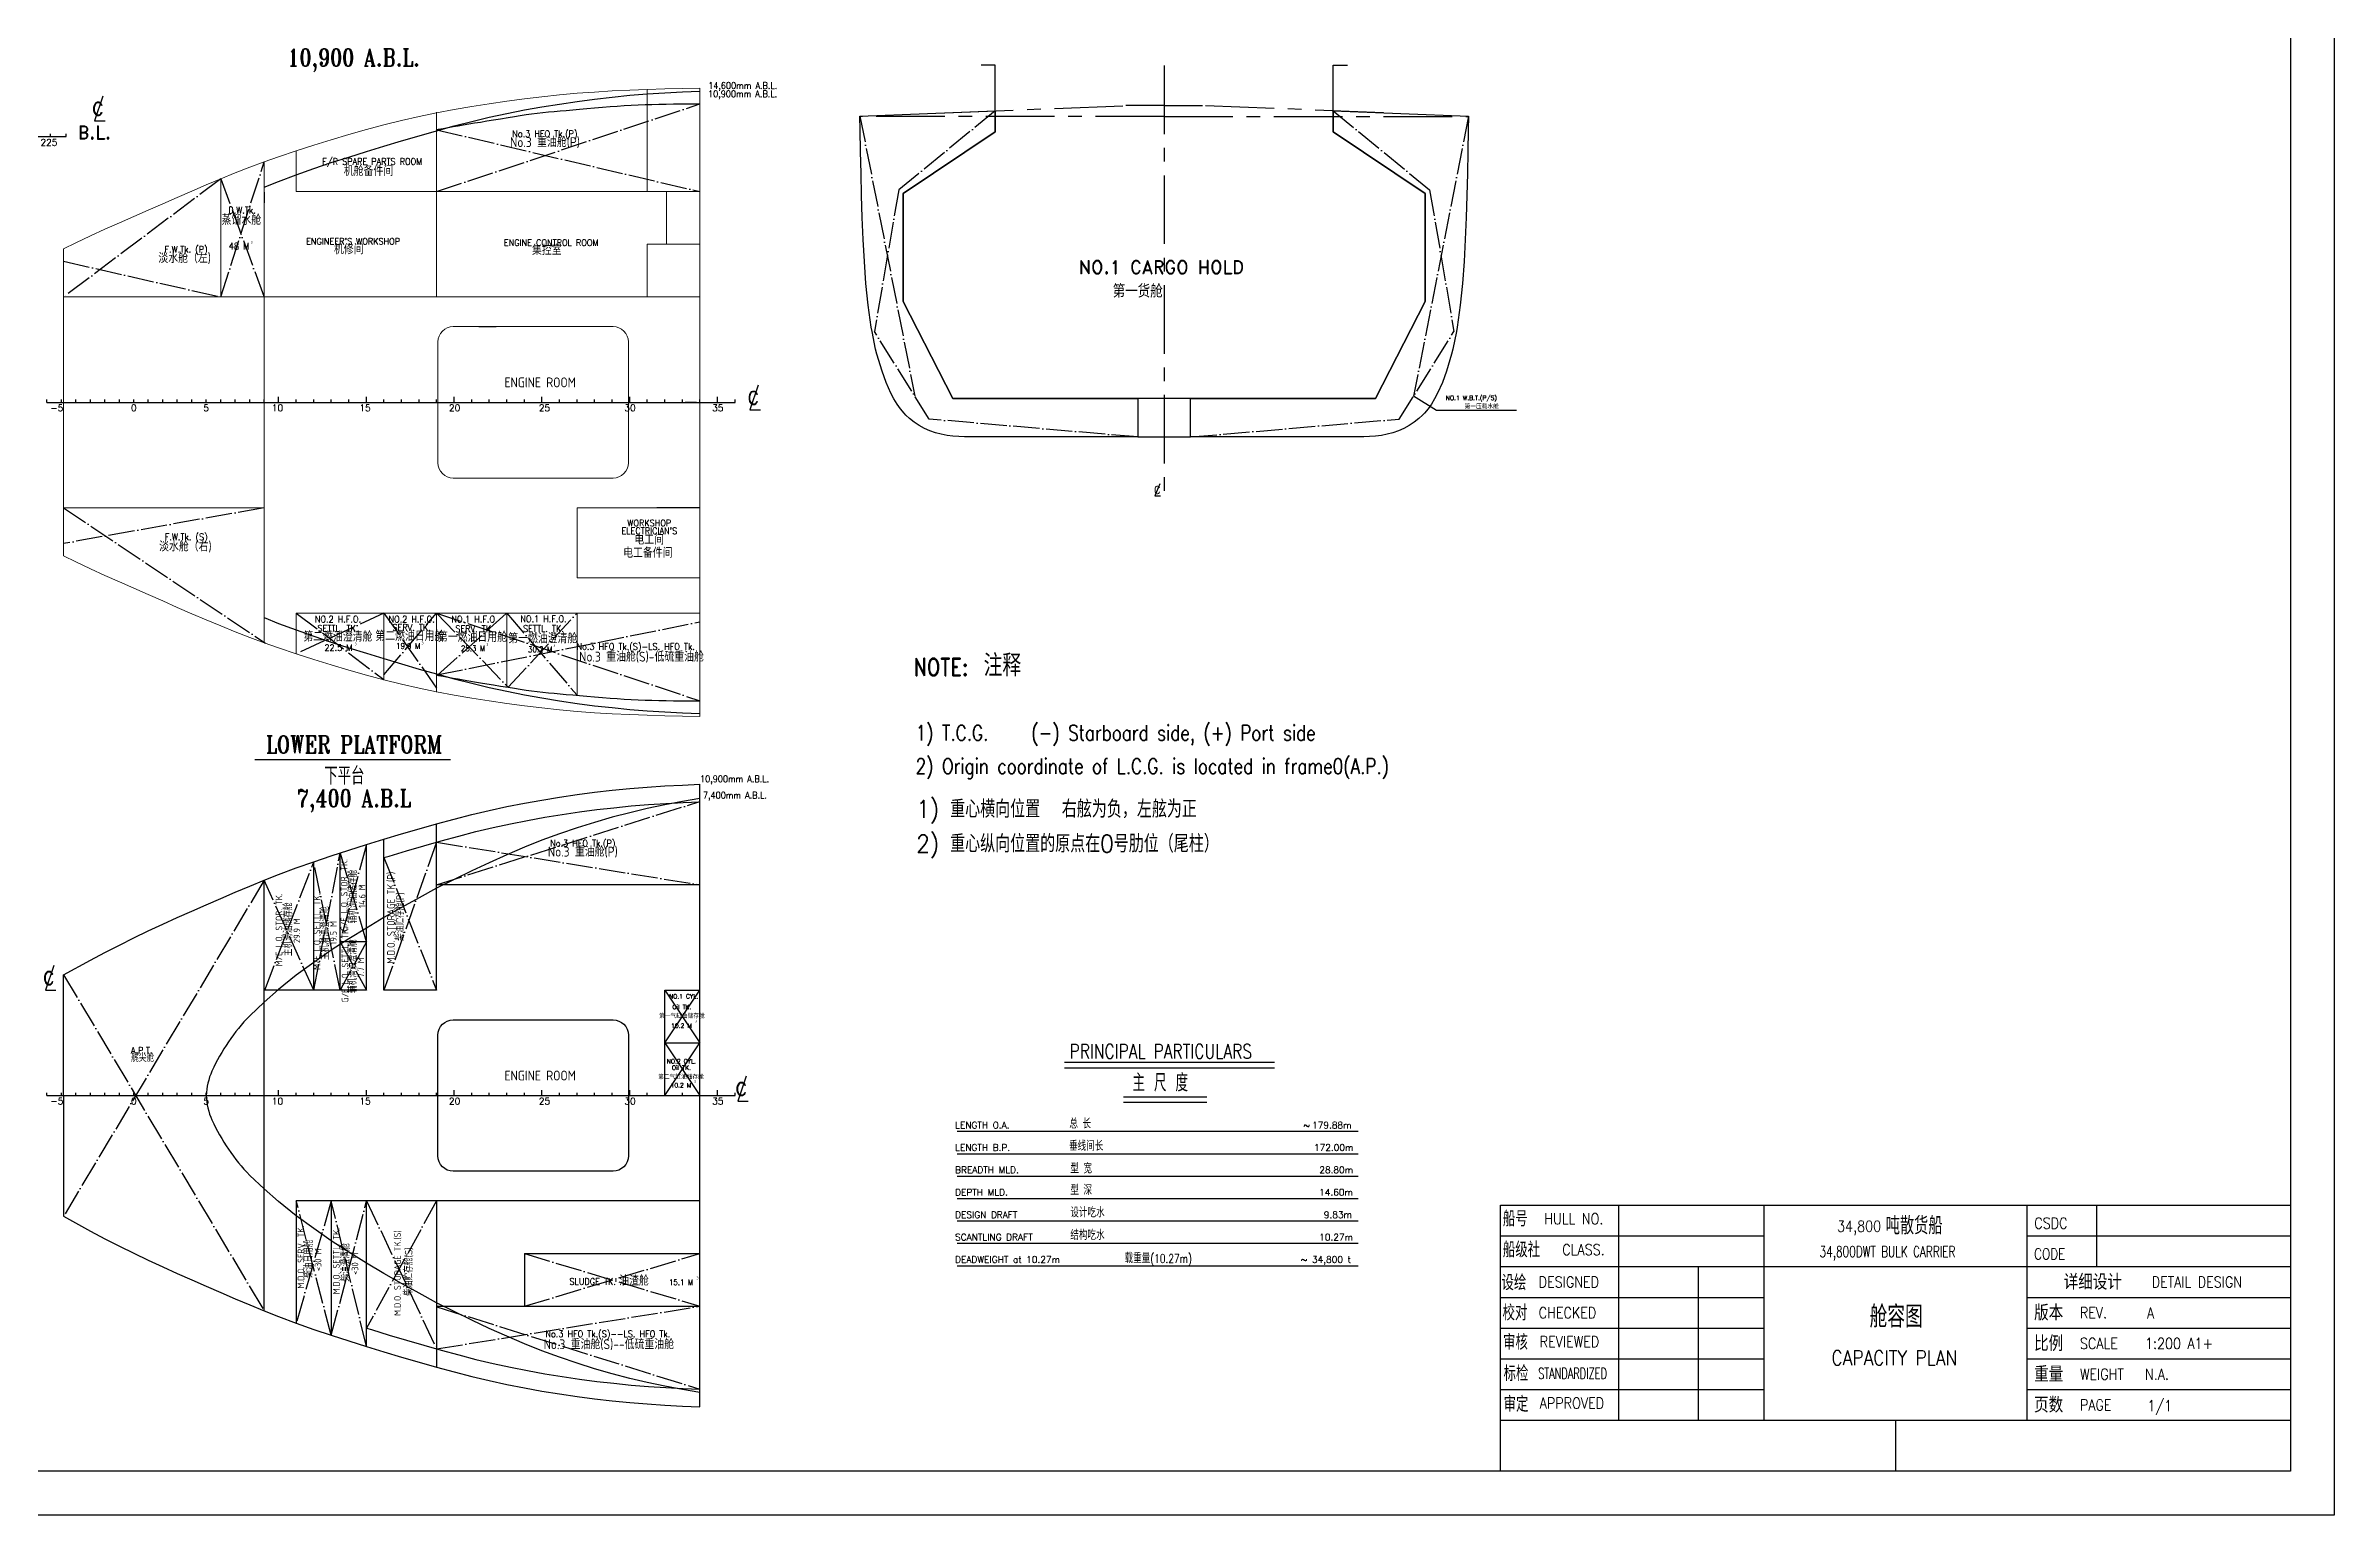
# Model space of a CAD drawing. Header units: millimetres. Extents: x 263396 to 554420, y 47344 to 219163.
# Drawn here: x 450114 to 554420, y 47344 to 114291 of the extents above; entities that cross this region are included whole.
import ezdxf
from ezdxf.enums import TextEntityAlignment as Align

# ---------------------------------------------------------------- set-up
doc = ezdxf.new("R2010")
doc.units = ezdxf.units.MM
doc.header["$LTSCALE"] = 100
for name, pattern in [('ACAD_ISO04W100', [30, 24, -3, 0, -3]), ('ACAD_ISO10W100', [18, 12, -3, 0, -3]), ('CENTER', [2, 1.25, -0.25, 0.25, -0.25])]:
    doc.linetypes.add(name, pattern=pattern)
for name, color, linetype in [('101texte', 4, 'Continuous'), ('102textc', 121, 'Continuous'), ('11', 7, 'Continuous'), ('112tank', 6, 'ACAD_ISO10W100'), ('113structure', 43, 'Continuous'), ('402textc', 6, 'Continuous'), ('FRAME', 7, 'Continuous'), ('GRID', 2, 'Continuous'), ('图层1', 1, 'Continuous'), ('图层6', 6, 'Continuous')]:
    doc.layers.add(name, color=color, linetype=linetype)
doc.layers.add('412equipment', color=6, linetype='Continuous', lineweight=20)
doc.styles.add('2', font='romanc.shx', dxfattribs={"bigfont": 'bigfont.shx'})
doc.styles.add('BTL', font='simplex.shx', dxfattribs={"width": 0.85, "bigfont": 'hzdxf.shx'})
doc.styles.add('CHINESE', font='romans.shx', dxfattribs={"width": 0.8, "height": 700, "bigfont": 'hzdx.shx'})
doc.styles.add('HZ', font='romans.shx', dxfattribs={"width": 0.8, "bigfont": 'hzdx.shx'})
doc.styles.add('HZDX', font='romand.shx', dxfattribs={"width": 0.8, "bigfont": 'hzdx.shx'})
doc.styles.add('ROMANS', font='romans.shx', dxfattribs={"width": 0.75, "bigfont": 'hzdx.shx'})
doc.styles.add('ROMANS4', font='romans.shx', dxfattribs={"width": 0.8, "height": 400, "bigfont": 'hzdx.shx'})
doc.styles.add('ROMANT8', font='romant.shx', dxfattribs={"width": 0.9, "height": 800, "bigfont": 'hmdxfs.shx'})
doc.styles.get("Standard").update_dxf_attribs({"font": 'romand.shx', "width": 0.8, "bigfont": 'hzdx.shx'})
doc.styles.add('样式 1', font='gbenor.shx', dxfattribs={"bigfont": 'gbcbig.shx'})

# ---------------------------------------------------------------- blocks, each defined once
blk = doc.blocks.new('FDSA')
at = {"color": 2}
for p, q in [((2710210, 379769), (2709833, 378643)), ((2709833, 378643), (2710313, 378643))]:
    blk.add_line(p, q, dxfattribs=at)
blk.add_text('C', height=600, dxfattribs=at).set_placement((2709714, 378890))
blk = doc.blocks.new('biaochi')
at = {"color": 2, "linetype": 'Continuous'}
blk.add_line((369195, 176680), (550755, 176680), dxfattribs=at)
at = {"color": 2}
for p, q in [((550055, 176680), (550055, 176805)), ((550755, 176680), (550755, 176805))]:
    blk.add_line(p, q, dxfattribs=at)
for s, height, p in [('225', 300, (549592, 176256)), ('B.L.', 600, (551295, 176562))]:
    blk.add_text(s, height=height, dxfattribs=at).set_placement(p)

msp = doc.modelspace()

# ---------------------------------------------------------------- linework, layer by layer
at = {"color": 8, "linetype": 'ACAD_ISO04W100', "ltscale": 0.5}
for p, q in [((467930.1, 107645.8), (479928.7, 111645.8)), ((487223.5, 111088.8), (489726.7, 98328)), ((493391.5, 111332.6), (488992.6, 107725.9)), ((508791.5, 111332.6), (513190.5, 107725.9)), ((514959.5, 111088.8), (512456.3, 98328)), ((467926, 110465.9), (479928.7, 107645.8)), ((458088.7, 102845.8), (460068.7, 108997.6)), ((458088.7, 108234.2), (450928.4, 102845.8)), ((458088.7, 108234.2), (460068.7, 102845.8)), ((488992.6, 107725.9), (487885, 101272.5)), ((513190.5, 107725.9), (514298.1, 101272.5)), ((450928.4, 104477), (458088.7, 102845.8)), ((490378.5, 97285.9), (487885, 101272.5)), ((511804.5, 97285.9), (514298.1, 101272.5)), ((499891.5, 96467.8), (490378.5, 97285.9)), ((502291.5, 96467.8), (511804.5, 97285.9)), ((450928.4, 93245.8), (460135.6, 87070.7)), ((460068.7, 93245.8), (450928.4, 91614.7)), ((461528.7, 88445.8), (465528.7, 85413.5)), ((465528.7, 88445.8), (461528.7, 86588.2)), ((465516.4, 85629.4), (467928.7, 88445.8)), ((465528.7, 88445.8), (467928.7, 85022.6)), ((467928.7, 88445.8), (471195.6, 85063.1)), ((467928.7, 88445.8), (479928.7, 84445.8)), ((467928.7, 85625.2), (479928.7, 88045.8)), ((467972.9, 85616), (471128.7, 88445.8)), ((471128.7, 88445.8), (474328.7, 84699.8)), ((471195.6, 85063.1), (474328.7, 88445.8)), ((467928.7, 76064.8), (479928.7, 79862.5)), ((462328.7, 71264.8), (463528.7, 77513.9)), ((464728.7, 77894.8), (463528.7, 73464.8)), ((463528.7, 77513.9), (464728.7, 73464.8)), ((467928.7, 78008.7), (465528.7, 71264.8)), ((465528.7, 77303.9), (467928.7, 71264.8)), ((467928.7, 78008.7), (479928.7, 76064.8)), ((460068.7, 76272.4), (450928.6, 60964.8)), ((462328.4, 71264.8), (460068.7, 76272.4)), ((460096.3, 71264.8), (462328.4, 77117.8)), ((463528.7, 71264.8), (462328.4, 77117.8)), ((463528.7, 73464.8), (464728.7, 71264.8)), ((464728.7, 73464.8), (463528.7, 71264.8)), ((450928.6, 71964.8), (460068.7, 56657.2)), ((463128.7, 61664.8), (461528.7, 56094)), ((463128.7, 55544.7), (461528.7, 61664.8)), ((463128.7, 55544.7), (464737.2, 61664.8)), ((464728.7, 55034.8), (463128.7, 61664.8)), ((464737.2, 61664.8), (467928.7, 54920.9)), ((467928.7, 61664.8), (464737.2, 55870.8)), ((471928.7, 59264.8), (479928.7, 56864.8)), ((471928.7, 56864.8), (479928.7, 59264.8)), ((467928.7, 54920.9), (479928.7, 56864.8)), ((467937.2, 56838.7), (479928.7, 53082.9))]:
    msp.add_line(p, q, dxfattribs=at)
at = {"color": 2, "lineweight": -3}
for p, q in [((460068.7, 107618.6), (460068.7, 107138.6)), ((476854.5, 97671.6), (476855.9, 97671.6))]:
    msp.add_line(p, q, dxfattribs=at)
at = {"color": 0}
msp.add_line((469850.2, 101495.8), (470650.2, 101495.8), dxfattribs=at)
at = {"color": 2}
for p, q in [((450168.7, 98045.8), (450168.7, 98170.8)), ((450828.7, 98045.8), (450828.7, 98170.8)), ((451488.7, 98045.8), (451488.7, 98170.8)), ((452148.7, 98045.8), (452148.7, 98170.8)), ((452808.7, 98045.8), (452808.7, 98170.8)), ((453468.7, 98045.8), (453468.7, 98170.8)), ((454128.7, 98045.8), (454128.7, 98170.8)), ((454788.7, 98045.8), (454788.7, 98170.8)), ((455448.7, 98045.8), (455448.7, 98170.8)), ((456108.7, 98045.8), (456108.7, 98170.8)), ((456768.7, 98045.8), (456768.7, 98170.8)), ((457428.7, 98045.8), (457428.7, 98170.8)), ((458088.7, 98045.8), (458088.7, 98170.8)), ((458748.7, 98045.8), (458748.7, 98170.8)), ((459408.7, 98045.8), (459408.7, 98170.8)), ((460068.7, 98045.8), (460068.7, 98170.8)), ((460728.7, 98045.8), (460728.7, 98295.8)), ((460728.7, 98045.8), (460728.7, 98170.8)), ((461528.7, 98045.8), (461528.7, 98170.8)), ((462328.7, 98045.8), (462328.7, 98170.8)), ((463128.7, 98045.8), (463128.7, 98170.8)), ((463928.7, 98045.8), (463928.7, 98170.8)), ((464728.7, 98045.8), (464728.7, 98295.8)), ((465528.7, 98045.8), (465528.7, 98170.8)), ((466328.7, 98045.8), (466328.7, 98170.8)), ((467128.7, 98045.8), (467128.7, 98170.8)), ((467928.7, 98045.8), (467928.7, 98170.8)), ((468728.7, 98045.8), (468728.7, 98295.8)), ((468728.7, 98045.8), (468728.7, 98170.8)), ((469528.7, 98045.8), (469528.7, 98170.8)), ((470328.7, 98045.8), (470328.7, 98170.8)), ((471128.7, 98045.8), (471128.7, 98170.8)), ((471928.7, 98045.8), (471928.7, 98170.8)), ((472728.7, 98045.8), (472728.7, 98295.8)), ((472728.7, 98045.8), (472728.7, 98170.8)), ((473528.7, 98045.8), (473528.7, 98170.8)), ((474328.7, 98045.8), (474328.7, 98170.8)), ((475128.7, 98045.8), (475128.7, 98170.8)), ((475928.7, 98045.8), (475928.7, 98170.8)), ((476728.7, 98045.8), (476728.7, 98295.8)), ((476728.7, 98045.8), (476728.7, 98170.8)), ((477528.7, 98045.8), (477528.7, 98170.8)), ((478328.7, 98045.8), (478328.7, 98170.8)), ((479128.7, 98045.8), (479128.7, 98170.8)), ((479928.7, 98045.8), (479928.7, 98170.8)), ((480728.7, 98045.8), (480728.7, 98295.8)), ((481528.7, 98045.8), (481528.7, 98170.8)), ((450168.7, 98045.8), (481528.7, 98045.8)), ((450168.7, 66464.8), (450168.7, 66589.8)), ((450168.7, 66464.8), (481528.7, 66464.8)), ((450828.7, 66464.8), (450828.7, 66589.8)), ((451488.7, 66464.8), (451488.7, 66589.8)), ((452148.7, 66464.8), (452148.7, 66589.8)), ((452808.7, 66464.8), (452808.7, 66589.8)), ((453468.7, 66464.8), (453468.7, 66589.8)), ((454128.7, 66464.8), (454128.7, 66589.8)), ((454788.7, 66464.8), (454788.7, 66589.8)), ((455448.7, 66464.8), (455448.7, 66589.8)), ((456108.7, 66464.8), (456108.7, 66589.8)), ((456768.7, 66464.8), (456768.7, 66589.8)), ((457428.7, 66464.8), (457428.7, 66589.8)), ((458088.7, 66464.8), (458088.7, 66589.8)), ((458748.7, 66464.8), (458748.7, 66589.8)), ((459408.7, 66464.8), (459408.7, 66589.8)), ((460728.7, 66464.8), (460728.7, 66714.8)), ((460728.7, 66464.8), (460728.7, 66589.8)), ((461528.7, 66464.8), (461528.7, 66589.8)), ((462328.7, 66464.8), (462328.7, 66589.8)), ((463128.7, 66464.8), (463128.7, 66589.8)), ((463928.7, 66464.8), (463928.7, 66589.8)), ((464728.7, 66464.8), (464728.7, 66714.8)), ((465528.7, 66464.8), (465528.7, 66589.8)), ((466328.7, 66464.8), (466328.7, 66589.8)), ((467128.7, 66464.8), (467128.7, 66589.8)), ((467928.7, 66464.8), (467928.7, 66589.8)), ((468728.7, 66464.8), (468728.7, 66714.8)), ((468728.7, 66464.8), (468728.7, 66589.8)), ((469528.7, 66464.8), (469528.7, 66589.8)), ((470328.7, 66464.8), (470328.7, 66589.8)), ((471128.7, 66464.8), (471128.7, 66589.8)), ((471928.7, 66464.8), (471928.7, 66589.8)), ((472728.7, 66464.8), (472728.7, 66714.8)), ((472728.7, 66464.8), (472728.7, 66589.8)), ((473528.7, 66464.8), (473528.7, 66589.8)), ((474328.7, 66464.8), (474328.7, 66589.8)), ((475128.7, 66464.8), (475128.7, 66589.8)), ((475928.7, 66464.8), (475928.7, 66589.8)), ((476728.7, 66464.8), (476728.7, 66714.8)), ((476728.7, 66464.8), (476728.7, 66589.8)), ((477528.7, 66464.8), (477528.7, 66589.8)), ((478328.7, 66464.8), (478328.7, 66589.8)), ((479128.7, 66464.8), (479128.7, 66589.8)), ((479928.7, 66464.8), (479928.7, 66589.8)), ((480728.7, 66464.8), (480728.7, 66714.8)), ((481528.7, 66464.8), (481528.7, 66589.8)), ((491649.6, 64834.2), (509926.1, 64834.2)), ((491649.6, 63814.6), (509926.1, 63814.6)), ((491649.6, 62793.8), (509926.1, 62793.8)), ((491649.6, 61772.9), (509926.1, 61772.9)), ((491649.6, 60752), (509926.1, 60752)), ((491649.6, 59731.1), (509926.1, 59731.1)), ((491649.6, 58710.3), (509926.1, 58710.3))]:
    msp.add_line(p, q, dxfattribs=at)
at = {"color": 4, "linetype": 'Continuous', "lineweight": 20}
msp.add_line((458748.7, 98045.8), (460068.7, 98045.8), dxfattribs=at)
msp.add_line((479776.2, 98046.1), (479264.2, 98046.1))
at = {"color": 4}
for p, q in [((500891.9, 94340), (500665.8, 93783.9)), ((500665.8, 93783.9), (500918.4, 93783.9)), ((459637, 81775), (468560.5, 81775))]:
    msp.add_line(p, q, dxfattribs=at)
at = {"lineweight": -3}
msp.add_line((479416.7, 93245.8), (477968.7, 93245.8), dxfattribs=at)
msp.add_line((479416.7, 93245.8), (477968.7, 93245.8), dxfattribs=at)
at = {"color": 6}
for p, q in [((479928.7, 52282.1), (479928.7, 80647.5)), ((467928.7, 71264.8), (467928.7, 78840)), ((463528.7, 71264.8), (463528.7, 77513.9)), ((464728.7, 71264.8), (464728.7, 77894.8)), ((465528.7, 71264.8), (465528.7, 78140.9)), ((460068.7, 56657.2), (460068.7, 76272.4)), ((460068.7, 56657.2), (460068.7, 76265.6)), ((462328.4, 71264.8), (462328.4, 77117.8)), ((479928.7, 76064.8), (467928.7, 76064.8)), ((464728.7, 73464.8), (463528.7, 73464.8)), ((464728.7, 71264.8), (460068.7, 71264.8)), ((467928.7, 71264.8), (465528.7, 71264.8)), ((478328.7, 66464.8), (478328.7, 71264.8)), ((478328.7, 71264.8), (479928.7, 71264.8)), ((478328.7, 68864.8), (479928.7, 68864.8)), ((478328.7, 66464.8), (479928.7, 66464.8)), ((478328.7, 66464.8), (479928.7, 66464.8)), ((479928.7, 61664.8), (461528.7, 61664.8)), ((461528.7, 61664.8), (461528.7, 56094)), ((463128.7, 61664.8), (463128.7, 55544.7)), ((464737.2, 55032.2), (464737.2, 61664.8)), ((467928.7, 61664.8), (467928.7, 54089.6)), ((467937.2, 56864.8), (479928.7, 56864.8))]:
    msp.add_line(p, q, dxfattribs=at)
at = {"color": 1, "linetype": 'ACAD_ISO04W100', "ltscale": 20}
for p, q in [((478328.7, 71264.8), (479928.7, 68864.8)), ((478328.7, 68864.8), (479928.7, 71264.8)), ((478328.7, 68864.8), (479928.7, 66464.8)), ((478328.7, 66464.8), (479928.7, 68864.8))]:
    msp.add_line(p, q, dxfattribs=at)
at = {"linetype": 'CENTER'}
msp.add_line((461368.7, 66464.8), (464668.7, 66464.8), dxfattribs=at)
at = {"color": 1, "linetype": 'ACAD_ISO04W100', "ltscale": 100}
for q in [(471928.7, 56864.8), (479928.7, 59264.8)]:
    msp.add_line((471928.7, 59264.8), q, dxfattribs=at)
at = {"color": 7}
msp.add_lwpolyline([(263396.3, 166144.1), (554419.6, 166144.1), (554419.6, 47344.1), (263396.3, 47344.1)], close=True, dxfattribs=at)
at = {"color": 6}
msp.add_lwpolyline([(268396.3, 164144.1), (552419.6, 164144.1), (552419.6, 49344.1), (268396.3, 49344.1)], close=True, dxfattribs=at)
for points in [[(460068.7, 107853.4), (460728.7, 108115.3), (461528.7, 108416.6), (462328.7, 108698.9), (463128.7, 108965.9), (463928.7, 109223.9), (464728.7, 109475.8), (465528.7, 109721.9), (466328.7, 109961.1), (467128.7, 110195.1), (467928.7, 110421), (468728.7, 110639.1), (469528.7, 110846.9), (470328.7, 111036.3), (471128.7, 111211.7), (471928.7, 111367.1), (472728.7, 111509.9), (473528.7, 111638.5), (474328.7, 111759.6), (475128.7, 111865.8), (475928.7, 111953.5), (476728.7, 112034.1), (477528.7, 112097.3), (478328.7, 112147.9), (479128.7, 112192.2), (479928.7, 112228.5)], [(460068.7, 88238.2), (460728.7, 87976.3), (461528.7, 87675), (462328.7, 87392.7), (463128.7, 87125.7), (463928.7, 86867.7), (464728.7, 86615.8), (465528.7, 86369.7), (466328.7, 86130.5), (467128.7, 85896.5), (467928.7, 85670.6), (468728.7, 85452.5), (469528.7, 85244.7), (470328.7, 85055.3), (471128.7, 84879.9), (471928.7, 84724.5), (472728.7, 84581.7), (473528.7, 84453.1), (474328.7, 84332), (475128.7, 84225.8), (475928.7, 84138.1), (476728.7, 84057.5), (477528.7, 83994.3), (478328.7, 83943.7), (479128.7, 83899.4), (479928.7, 83863.1)], [(479928.7, 79995), (479128.7, 79856.2), (478328.7, 79702.8), (477528.7, 79535.6), (476728.7, 79350.2), (475928.7, 79139.6), (475128.7, 78910.6), (474328.7, 78662.2), (473528.7, 78390.4), (472728.7, 78098), (471928.7, 77777.2), (471128.7, 77435.6), (470328.7, 77073.6), (469528.7, 76695), (468728.7, 76302), (467928.7, 75908), (467128.7, 75471), (466328.7, 75029.4), (465528.7, 74570), (464728.7, 74096.6), (463928.7, 73607.2), (463128.7, 73084.2), (462328.7, 72527.8), (461528.7, 71943), (460728.7, 71292.4), (460068.7, 70715.8), (459408.7, 70103)], [(465528.7, 77303.9), (465760.9, 77375.3), (466555.6, 77612.9), (467349.7, 77845.2), (468142.6, 78069.1), (468934.5, 78285), (469721.5, 78489.4), (470506.5, 78675.3), (471290.7, 78847.2), (472075.3, 78999.6), (472862.5, 79140.1), (473652.1, 79267.1), (474441.2, 79386.5), (475225, 79490.6), (476012.4, 79576.9), (476800.3, 79656.3), (477585.5, 79718.3), (478376.1, 79768.3), (479169, 79812.2), (479928.7, 79846.7)], [(479928.7, 52934.6), (479128.7, 53073.4), (478328.7, 53226.8), (477528.7, 53394), (476728.7, 53579.4), (475928.7, 53790), (475128.7, 54019), (474328.7, 54267.4), (473528.7, 54539.2), (472728.7, 54831.6), (471928.7, 55152.4), (471128.7, 55494), (470328.7, 55856), (469528.7, 56234.6), (468728.7, 56627.6), (467928.7, 57021.6), (467128.7, 57458.6), (466328.7, 57900.2), (465528.7, 58359.6), (464728.7, 58833), (463928.7, 59322.4), (463128.7, 59845.4), (462328.7, 60401.8), (461528.7, 60986.6), (460728.7, 61637.2), (460068.7, 62213.8), (459408.7, 62826.6)], [(464737.2, 55870.8), (464966.5, 55798.7), (465760.9, 55554.3), (466555.6, 55316.6), (467349.7, 55084.4), (468142.6, 54860.5), (468934.5, 54644.6), (469721.5, 54440.2), (470506.5, 54254.3), (471290.7, 54082.4), (472075.3, 53930), (472862.5, 53789.5), (473652.1, 53662.5), (474441.2, 53543.1), (475225, 53439), (476012.4, 53352.7), (476800.3, 53273.3), (477585.5, 53211.3), (478376.1, 53161.3), (479169, 53117.4), (479928.7, 53082.9)]]:
    msp.add_lwpolyline(points, dxfattribs=at)
at = {"color": 1, "linetype": 'ACAD_ISO04W100', "ltscale": 100, "flags": 128}
for points in [[(467928.7, 110466.5), (468017, 110484.8), (468234.5, 110527.8), (468454.1, 110569.1), (468677.9, 110609.5), (468907.8, 110649.5), (469145.7, 110689.8), (469393.4, 110730.8), (469653, 110773.3), (469926.3, 110817.9), (470215.3, 110865), (470521.9, 110915.5), (470848, 110969.7), (471195.6, 111028.5), (471474.6, 111074.6), (471743.3, 111116.1), (472004.2, 111153.6), (472260.2, 111187.7), (472513.7, 111218.9), (472767.5, 111247.6), (473024.1, 111274.6), (473286.2, 111300.3), (473556.4, 111325.3), (473837.4, 111350.1), (474131.7, 111375.3), (474442.1, 111401.4), (474771.1, 111429.1), (475121.4, 111458.7), (475495.6, 111490.9), (475832.1, 111518.8), (476159.9, 111543.3), (476481.1, 111564.6), (476798, 111582.9), (477112.5, 111598.3), (477426.8, 111611.1), (477743, 111621.6), (478063.3, 111629.9), (478389.8, 111636.2), (478724.5, 111640.7), (479069.6, 111643.7), (479427.3, 111645.3), (479799.6, 111645.8), (479928.7, 111645.8)], [(467928.7, 85625.2), (468017, 85606.8), (468234.5, 85563.8), (468454.1, 85522.5), (468677.9, 85482.1), (468907.8, 85442.1), (469145.7, 85401.8), (469393.4, 85360.8), (469653, 85318.3), (469926.3, 85273.7), (470215.3, 85226.6), (470521.9, 85176.1), (470848, 85121.9), (471195.6, 85063.1), (471474.6, 85017), (471743.3, 84975.5), (472004.2, 84938), (472260.2, 84903.9), (472513.7, 84872.7), (472767.5, 84844), (473024.1, 84817), (473286.2, 84791.3), (473556.4, 84766.3), (473837.4, 84741.5), (474131.7, 84716.3), (474442.1, 84690.2), (474771.1, 84662.5), (475121.4, 84632.9), (475495.6, 84600.7), (475832.1, 84572.8), (476159.9, 84548.3), (476481.1, 84527), (476798, 84508.7), (477112.5, 84493.3), (477426.8, 84480.5), (477743, 84470), (478063.3, 84461.7), (478389.8, 84455.4), (478724.5, 84450.9), (479069.6, 84447.9), (479427.3, 84446.3), (479799.6, 84445.8), (479928.7, 84445.8)]]:
    msp.add_lwpolyline(points, dxfattribs=at)
at = {"color": 6, "flags": 128}
for points in [[(450928.6, 66464.8), (450928.6, 71964.8), (452148.7, 72639.4), (452808.7, 72988.6), (453468.7, 73322.1), (454128.7, 73646.3), (454788.7, 73961.3), (455448.7, 74276.3), (456108.7, 74568.7), (456768.7, 74864.4), (457428.7, 75155.4), (458088.7, 75441.3), (458748.7, 75724.5), (459408.7, 76002.4), (460068.7, 76272.4), (460728.7, 76534.3), (461528.7, 76835.6), (462328.7, 77117.9), (463128.7, 77384.9), (463928.7, 77642.9), (464728.7, 77894.8), (465528.7, 78140.9), (466328.7, 78380.1), (467128.7, 78614.1), (467928.7, 78840), (468728.7, 79058.1), (469528.7, 79265.9), (470328.7, 79455.3), (471128.7, 79630.7), (471928.7, 79786.1), (472728.7, 79928.9), (473528.7, 80057.5), (474328.7, 80178.6), (475128.7, 80284.8), (475928.7, 80372.5), (476728.7, 80453.1), (477528.7, 80516.3), (478328.7, 80566.9), (479128.7, 80611.2), (479928.7, 80647.5)], [(450928.6, 66464.8), (450928.6, 60964.8), (452148.7, 60290.2), (452808.7, 59941), (453468.7, 59607.5), (454128.7, 59283.3), (454788.7, 58968.3), (455448.7, 58653.3), (456108.7, 58360.9), (456768.7, 58065.2), (457428.7, 57774.2), (458088.7, 57488.3), (458748.7, 57205.1), (459408.7, 56927.2), (460068.7, 56657.2), (460728.7, 56395.3), (461528.7, 56094), (462328.7, 55811.7), (463128.7, 55544.7), (463928.7, 55286.7), (464728.7, 55034.8), (465528.7, 54788.7), (466328.7, 54549.5), (467128.7, 54315.5), (467928.7, 54089.6), (468728.7, 53871.5), (469528.7, 53663.7), (470328.7, 53474.3), (471128.7, 53298.9), (471928.7, 53143.5), (472728.7, 53000.7), (473528.7, 52872.1), (474328.7, 52751), (475128.7, 52644.8), (475928.7, 52557.1), (476728.7, 52476.5), (477528.7, 52413.3), (478328.7, 52362.7), (479128.7, 52318.4), (479928.7, 52282.1)]]:
    msp.add_lwpolyline(points, dxfattribs=at)
at = {"color": 6}
msp.add_lwpolyline([(467988.7, 69214.8, -0.41421356), (468688.7, 69914.8), (475968.7, 69914.8, -0.41421356), (476668.7, 69214.8), (476668.7, 63714.8, -0.41421356), (475968.7, 63014.8), (468688.7, 63014.8, -0.41421356), (467988.7, 63714.8)], format="xyb", close=True, dxfattribs=at)
for centre, radius, start, end in [((466201, 63620.3), 9389.3, 136.335881, 155.075444), ((460569.5, 66317.2), 3146.7, 156.394465, 177.310833), ((460569.5, 66612.4), 3146.7, 182.689167, 203.605535), ((466201, 69309.3), 9389.3, 204.924556, 223.664119)]:
    msp.add_arc(centre, radius, start, end, dxfattribs=at)
at = {"layer": '101texte', "color": 2}
for p, q in [((513507.9, 97679.2), (512456.3, 98328)), ((517147.9, 97679.2), (513507.9, 97679.2))]:
    msp.add_line(p, q, dxfattribs=at)
at = {"layer": '11', "color": 6, "linetype": 'Continuous', "lineweight": 20}
for p, q in [((477526.8, 107645.8), (477526.8, 112304.4)), ((479928.7, 83727.6), (479928.7, 112364)), ((467928.7, 102845.8), (467928.7, 111271.9)), ((460068.7, 87094.1), (460068.7, 108997.6)), ((461528.8, 107645.8), (461528.8, 109493.5)), ((458088.7, 102845.8), (458088.7, 108234.2)), ((461528.8, 107645.8), (479928.7, 107645.8)), ((478402.3, 105245.8), (478402.3, 107645.8)), ((477526.8, 102845.8), (477526.8, 105245.8)), ((477526.8, 105245.8), (478402.3, 105245.8)), ((478402.3, 105245.8), (479928.7, 105245.8)), ((460068.7, 102845.8), (450928.4, 102845.8)), ((479928.7, 102845.8), (460068.7, 102845.8)), ((460068.7, 93245.8), (450928.4, 93245.8)), ((474328.7, 93245.8), (479928.7, 93245.8)), ((474328.7, 90045.8), (474328.7, 93245.8)), ((474328.7, 90045.8), (479928.7, 90045.8)), ((479928.7, 88445.8), (461528.7, 88445.8)), ((461528.7, 88445.8), (461528.7, 86588.2)), ((465528.7, 88445.8), (465528.7, 85413.5)), ((467928.7, 88445.8), (467928.7, 84837.7)), ((471128.7, 88445.8), (471128.7, 85074.5)), ((474328.7, 88445.8), (477528.7, 88445.8)), ((474328.7, 88445.8), (474328.7, 84699.8))]:
    msp.add_line(p, q, dxfattribs=at)
at = {"layer": '11', "color": 6, "linetype": 'Continuous', "lineweight": 20, "flags": 128}
for points in [[(450928.7, 98045.8), (450928.7, 105038.2), (451488.7, 105312), (452148.7, 105625.8), (452808.7, 105930.4), (453468.7, 106227), (454128.7, 106518), (454788.7, 106806.6), (455448.7, 107095.8), (456108.7, 107386.2), (456768.7, 107674), (457428.7, 107959.8), (458088.7, 108234.2), (458748.7, 108503), (459408.7, 108756.6), (460068.7, 108999.6), (460728.7, 109232.4), (461528.7, 109503.4), (462328.7, 109764), (463128.7, 110011), (463928.7, 110247), (464728.7, 110474), (465528.7, 110686.8), (466328.7, 110884.4), (467128.7, 111071.8), (467928.7, 111235), (468728.7, 111384.8), (469528.7, 111524.2), (470328.7, 111648.2), (471128.7, 111769.6), (471928.7, 111877), (472728.7, 111967.6), (473528.7, 112052.8), (474328.7, 112124.8), (475128.7, 112184.8), (475928.7, 112234.4), (476728.7, 112272.4), (477528.7, 112304.4), (478328.7, 112327.8), (479128.7, 112348.4), (479928.7, 112364)], [(450928.7, 98045.8), (450928.7, 91053.5), (451488.7, 90779.6), (452148.7, 90465.8), (452808.7, 90161.2), (453468.7, 89864.6), (454128.7, 89573.6), (454788.7, 89285), (455448.7, 88995.8), (456108.7, 88705.4), (456768.7, 88417.6), (457428.7, 88131.8), (458088.7, 87857.4), (458748.7, 87588.6), (459408.7, 87335), (460068.7, 87092), (460728.7, 86859.2), (461528.7, 86588.2), (462328.7, 86327.6), (463128.7, 86080.6), (463928.7, 85844.6), (464728.7, 85617.6), (465528.7, 85404.8), (466328.7, 85207.2), (467128.7, 85019.8), (467928.7, 84856.6), (468728.7, 84706.8), (469528.7, 84567.4), (470328.7, 84443.4), (471128.7, 84322), (471928.7, 84214.6), (472728.7, 84124), (473528.7, 84038.8), (474328.7, 83966.8), (475128.7, 83906.8), (475928.7, 83857.2), (476728.7, 83819.2), (477528.7, 83787.2), (478328.7, 83763.8), (479128.7, 83743.2), (479928.7, 83727.6)]]:
    msp.add_lwpolyline(points, dxfattribs=at)
at = {"layer": '11', "color": 6, "linetype": 'Continuous', "lineweight": 20}
msp.add_lwpolyline([(467988.7, 100795.8, -0.41421356), (468688.7, 101495.8), (475968.7, 101495.8, -0.41421356), (476668.7, 100795.8), (476668.7, 95295.8, -0.41421356), (475968.7, 94595.8), (468688.7, 94595.8, -0.41421356), (467988.7, 95295.8)], format="xyb", close=True, dxfattribs=at)
at = {"layer": '113structure'}
msp.add_line((479928.7, 93245.8), (479416.7, 93245.8), dxfattribs=at)
at = {"layer": '412equipment'}
msp.add_line((460068.7, 106045.8), (460068.7, 106545.8), dxfattribs=at)
at = {"layer": 'FRAME', "color": 6}
msp.add_line((516419.6, 49344.1), (516419.6, 61467.9), dxfattribs=at)
at = {"layer": 'FRAME'}
for p, q in [((521798.7, 61467.9), (521798.7, 51667.9)), ((543580.5, 61467.9), (543580.5, 58667.9)), ((516419.6, 60067.9), (528419.6, 60067.9)), ((540419.6, 60067.9), (552419.6, 60067.9)), ((525430.4, 58667.9), (525430.4, 51667.9)), ((516419.6, 57267.9), (528419.6, 57267.9)), ((516419.6, 57267.9), (528419.6, 57267.9)), ((540419.6, 57267.9), (552419.6, 57267.9)), ((516419.6, 55867.9), (528419.6, 55867.9)), ((540419.6, 55867.9), (552419.6, 55867.9)), ((516419.6, 54467.9), (528419.6, 54467.9)), ((540419.6, 54467.9), (552419.6, 54467.9)), ((516419.6, 53067.9), (528419.6, 53067.9)), ((540419.6, 53067.9), (552419.6, 53067.9)), ((534419.6, 51667.9), (534419.6, 49344.1))]:
    msp.add_line(p, q, dxfattribs=at)
at = {"layer": 'FRAME', "color": 6}
for points in [[(516419.6, 61467.9), (552419.6, 61467.9)], [(516419.6, 61467.9), (552419.6, 61467.9)], [(528419.6, 61467.9), (528419.6, 51667.9)], [(540419.6, 51667.9), (540419.6, 61467.9)], [(516419.6, 58667.9), (552419.6, 58667.9)], [(516419.6, 51667.9), (552419.6, 51667.9)]]:
    msp.add_lwpolyline(points, dxfattribs=at)
at = {"layer": 'GRID', "color": 4}
for p, q in [((496549.1, 67981.2), (506115.1, 67981.2)), ((496549.1, 67728.1), (506115.1, 67728.1)), ((499237.1, 66412.5), (503034.1, 66412.5)), ((499237.1, 66159.4), (503034.1, 66159.4))]:
    msp.add_line(p, q, dxfattribs=at)
at = {"layer": '图层1', "color": 1, "linetype": 'CENTER', "ltscale": 25}
for p, q in [((501091.5, 113387.6), (501091.5, 93839.5)), ((501090.7, 111067.8), (487223.5, 111067.8)), ((491090.7, 111241.7), (499340.7, 111567.8)), ((501090.7, 111567.8), (499340.7, 111567.8)), ((501092.3, 111567.8), (502842.3, 111567.8)), ((501092.3, 111067.8), (514959.5, 111067.8)), ((511092.3, 111241.7), (502842.3, 111567.8))]:
    msp.add_line(p, q, dxfattribs=at)
at = {"layer": '图层6', "color": 6, "ltscale": 50}
for p, q in [((493391.5, 113408.7), (492741.5, 113408.7)), ((493391.5, 111332.6), (493391.5, 113408.7)), ((508791.5, 113408.7), (509441.5, 113408.7)), ((508791.5, 111332.6), (508791.5, 113408.7))]:
    msp.add_line(p, q, dxfattribs=at)
at = {"layer": '图层6'}
msp.add_line((499891.5, 96467.8), (502291.5, 96467.8), dxfattribs=at)
for points in [[(491454.5, 96506.6), (491193.5, 96540.9), (490929.5, 96590.8), (490668.5, 96658), (490412.5, 96744.9), (490163.5, 96853.7), (489923.5, 96985.5), (489694.5, 97140.3), (489480.5, 97316.6), (489321.5, 97467.8), (489234.5, 97558.9), (489066.5, 97755.9), (488914.5, 97967.1), (488771.5, 98201.5), (488632.5, 98467.8), (488631.5, 98469.3), (488414.5, 98955.8), (488229.5, 99467.8), (487993.5, 100241.4), (487936.5, 100467.8), (487773.5, 101272.5), (487740.5, 101467.8), (487601.5, 102467.8), (487495.5, 103467.8), (487424.5, 104467.8), (487367.5, 105467.8), (487328.5, 106467.8), (487298.5, 107467.8), (487273.5, 108467.8), (487254.5, 109467.8), (487232.5, 110467.8), (487223.5, 111067.8), (487223.5, 111088.8), (493391.5, 111332.6), (493391.5, 110367.8), (489200.5, 107563.5), (489200.5, 102644.4), (491454.5, 98217.8), (499891.5, 98217.8), (499891.5, 96467.8), (499891.5, 96467.8), (492264.5, 96467.8), (491996.5, 96471.2), (491727.5, 96483.3), (491460.5, 96505.9), (491454.5, 96506.6)], [(508791.5, 111332.6), (508791.5, 110367.8), (512982.5, 107563.5), (512982.5, 102644.4), (510728.5, 98217.8), (510728.5, 98217.8), (501091.5, 98217.8), (501091.5, 98217.8), (491454.5, 98217.8), (491454.5, 98217.8), (489200.5, 102644.4), (489200.5, 107563.5), (493391.5, 110367.8), (493391.5, 111332.6)], [(510728.5, 96506.6), (510722.5, 96505.9), (510454.5, 96483.3), (510186.5, 96471.2), (509917.5, 96467.8), (502291.5, 96467.8), (502291.5, 96467.8), (502291.5, 98217.8), (510728.5, 98217.8), (512982.5, 102644.4), (512982.5, 107563.5), (508791.5, 110367.8), (508791.5, 111332.6), (514959.5, 111088.8), (514959.5, 111067.8), (514950.5, 110467.8), (514928.5, 109467.8), (514909.5, 108467.8), (514884.5, 107467.8), (514854.5, 106467.8), (514815.5, 105467.8), (514758.5, 104467.8), (514687.5, 103467.8), (514581.5, 102467.8), (514442.5, 101467.8), (514409.5, 101272.5), (514246.5, 100467.8), (514188.5, 100241.4), (513952.5, 99467.8), (513768.5, 98955.8), (513551.5, 98469.3), (513550.5, 98467.8), (513410.5, 98201.5), (513268.5, 97967.1), (513116.5, 97755.9), (512948.5, 97558.9), (512860.5, 97467.8), (512702.5, 97316.6), (512487.5, 97140.3), (512259.5, 96985.5), (512019.5, 96853.7), (511770.5, 96744.9), (511513.5, 96658), (511252.5, 96590.8), (510988.5, 96540.9), (510728.5, 96506.6)]]:
    msp.add_lwpolyline(points, dxfattribs=at)

# ---------------------------------------------------------------- block references
for p in [(-2257494.9, -267775), (-2227621.2, -280943.7), (-2259733.9, -307374.9), (-2228176.9, -312428.6)]:
    msp.add_blockref('FDSA', p)
at = {"layer": '112tank'}
msp.add_blockref('biaochi', (-99718, -66518.1), dxfattribs=at)

# ---------------------------------------------------------------- texts
at = {"color": 4, "style": 'ROMANT8', "width": 0.8}
for s, p in [('10,900 A.B.L.', (464145, 113355.3)), ('LOWER PLATFORM', (464171, 82058.7)), ('7,400 A.B.L', (464151.3, 79611.1))]:
    msp.add_text(s, height=800, dxfattribs=at).set_placement(p, align=Align.CENTER)
at = {"color": 2, "style": 'ROMANS4', "width": 0.9}
for s, height, p in [('10,900mm A.B.L.', 300, (481877.2, 111952)), ('14,600mm A.B.L.', 300, (481881.2, 112327.5)), ('E/R SPARE PARTS ROOM', 300, (464996.3, 108869.2)), ("ENGINEER'S WORKSHOP", 300, (464122.6, 105230.9)), ('ENGINE CONTROL ROOM', 300, (473151.5, 105171.4)), ('48 M', 300, (458922.7, 105010.3)), ("ELECTRICIAN'S", 300, (477621.9, 92041.5)), ('WORKSHOP', 300, (477621.9, 92399.5)), ('NO.2 H.F.O.', 300, (463430.6, 88014.5)), ('SETTL. TK.', 300, (463430.6, 87599.3)), ('NO.2 H.F.O.', 300, (466789.9, 88016.2)), ('SERV. TK.', 300, (466789.9, 87642.9)), ('NO.1 H.F.O.', 300, (469655.1, 88015.2)), ('SERV. TK.', 300, (469655.1, 87581.2)), ('NO.1 H.F.O.', 300, (472798.6, 88029.1)), ('SETTL. TK.', 300, (472798.6, 87588.1)), ('22.5 M', 300, (463452.6, 86719.3)), ('19.9 M', 259.2, (466632.3, 86818.3)), ('25.3 M', 259.2, (469587.2, 86706.4)), ('30.2 M', 259.2, (472647.5, 86657.3)), ('10,900mm A.B.L.', 300, (481511.6, 80739.4)), ('7,400mm A.B.L.', 300, (481524.9, 79995.9)), ('SLUDGE TK.', 300, (475041.9, 57839)), ('15.1 M', 259.2, (479069, 57828.8))]:
    msp.add_text(s, height=height, dxfattribs=at).set_placement(p, align=Align.CENTER)
at = {"color": 2}
for s, height, style, width, p in [('No.3 HFO Tk.(P)', 300, 'ROMANS4', 0.9, (471377.3, 110133)), ('D.W.Tk.', 300, 'ROMANS4', 0.9, (458434.9, 106650.6)), ('F.W.Tk. (P)', 300, 'ROMANS4', 0.9, (455525.5, 104867.3)), ('F.W.Tk. (S)', 300, 'ROMANS4', 0.9, (455538.6, 91766.1)), ('No.3 HFO Tk.(S)-LS. HFO Tk.', 300, 'ROMANS4', 0.9, (474306.3, 86769)), ('No.3 HFO Tk.(P)', 300, 'ROMANS4', 0.9, (473101.5, 77807.6)), ('A.P.T.', 300, 'ROMANS4', 0.9, (453995, 68373.9)), ('总 长', 400, 'ROMANS', 0.75, (496770.7, 64965.7)), ('垂线间长', 400, 'ROMANS', 0.75, (496755.8, 63952.2)), ('型 宽', 400, 'ROMANS', 0.75, (496815.4, 62924.1)), ('型 深', 400, 'ROMANS', 0.75, (496815.4, 61940.6)), ('设计吃水', 400, 'ROMANS', 0.75, (496815.4, 60919.5)), ('结构吃水', 400, 'ROMANS', 0.75, (496815.4, 59890.9)), ('载重量(10.27m)', 400, 'ROMANS', 0.75, (499285.8, 58836.5)), ('No.3 HFO Tk.(S)--LS. HFO Tk.', 300, 'ROMANS4', 0.9, (472886.1, 55454.7))]:
    msp.add_text(s, height=height, dxfattribs=dict(at, style=style, width=width)).set_placement(p)
at = {"color": 2, "style": '样式 1'}
for s, height, p in [('No.3 重油舱(P)', 450, (472868.4, 109675.9)), ('机舱备件间', 450, (464825.6, 108362.9)), ('蒸馏水舱', 450, (459029.7, 106134.4)), ('3', 120, (459498.4, 105275.5)), ('淡水舱（左)', 450, (456443.6, 104393.8)), ('机修间', 450, (463922, 104793.8)), ('集控室', 450, (472952.9, 104761)), ('电工间', 450, (477614.6, 91563)), ('淡水舱（右)', 450, (456477.3, 91254.2)), ('电工备件间', 450, (477557.2, 90965.8)), ('第二燃油澄清舱', 450, (463429.2, 87147.9)), ('第二燃油日用舱', 450, (466710.9, 87173.1)), ('第一燃油日用舱', 450, (469562.9, 87131.6)), ('3', 120, (464236.7, 86974.9)), ('3', 120, (467285.5, 87021.5)), ('3', 120, (470241.9, 86956.6)), ('第一燃油澄清舱', 450, (472766.3, 87069.1)), ('3', 120, (473297.6, 86905.2)), ('No.3 重油舱(S)-低硫重油舱', 450, (477267.7, 86233.5)), ('No.3 重油舱(P)', 450, (474592.6, 77350.5)), ('3', 120, (479753.6, 69791)), ('3', 120, (479708.9, 67049.7)), ('油渣舱', 450, (476924.8, 57805.5)), ('3', 120, (479819.1, 58090.7)), ('No.3 重油舱(S)--低硫重油舱', 450, (475779, 54907.8))]:
    msp.add_text(s, height=height, dxfattribs=at).set_placement(p, align=Align.CENTER)
at = {"color": 2}
for s, height, p in [('NO.1 CARGO HOLD', 600, (497191.5, 103908.2)), ('第一货舱', 600, (498741.8, 102816.6)), ('NO.1 W.B.T.(P/S)', 200, (513927.3, 98149.4)), ('-5', 300, (450322.3, 97641.3)), ('0', 300, (453997.4, 97641.3)), ('5', 300, (457298.1, 97641.3)), ('10', 300, (460419.9, 97641.3)), ('15', 300, (464410, 97641.3)), ('20', 300, (468489.3, 97641.3)), ('25', 300, (472589.3, 97641.3)), ('30', 300, (476489.3, 97641.3)), ('35', 300, (480489.3, 97641.3)), ('第一压载水舱', 200, (514783.6, 97755)), ('-5', 300, (450322.3, 66060.3)), ('0', 300, (453997.4, 66060.3)), ('5', 300, (457298.1, 66060.3)), ('10', 300, (460419.9, 66060.3)), ('15', 300, (464410, 66060.3)), ('20', 300, (468489.3, 66060.3)), ('25', 300, (472589.3, 66060.3)), ('30', 300, (476489.3, 66060.3)), ('35', 300, (480489.3, 66060.3))]:
    msp.add_text(s, height=height, dxfattribs=at).set_placement(p)
for s, height, style, p in [('ENGINE ROOM', 450, '样式 1', (471023.3, 98730.8)), ('艉尖舱', 350, '样式 1', (454002.9, 68005.9)), ('ENGINE ROOM', 450, '样式 1', (471023.3, 67149.7)), ('LENGTH O.A.', 300, '2', (491561, 64965.7)), ('~', 300, '2', (507430.9, 64954.3)), ('179.88m', 300, '2', (507831.5, 64965.7)), ('LENGTH B.P.', 300, '2', (491561, 63946.1)), ('172.00m', 300, '2', (507916.8, 63946.1)), ('BREADTH MLD.', 300, '2', (491561, 62926.5)), ('28.80m', 300, '2', (508160, 62926.5)), ('DEPTH MLD.', 300, '2', (491561, 61905.7)), ('14.60m', 300, '2', (508151.6, 61905.7)), ('DESIGN DRAFT', 300, '2', (491561, 60884.8)), ('9.83m', 300, '2', (508364.8, 60884.8)), ('SCANTLING DRAFT', 300, '2', (491561, 59863.9)), ('10.27m', 300, '2', (508156.8, 59863.9)), ('DEADWEIGHT at 10.27m', 300, '2', (491561, 58843)), ('~ 34,800 t', 300, '2', (507313.2, 58843))]:
    msp.add_text(s, height=height, dxfattribs=dict(at, style=style)).set_placement(p)
at = {"color": 4}
for s, height, style, width, p in [('C', 350, 'ROMANS', 0.9, (500632.6, 93880.1)), ('下平台', 800, 'HZDX', 0.8, (462815, 80633.3)), ('主 尺 度', 800, 'ROMANS', 0.75, (499644.7, 66648.3))]:
    msp.add_text(s, height=height, dxfattribs=dict(at, style=style, width=width)).set_placement(p)
at = {"color": 2, "style": '样式 1'}
for s, height, p in [('G/E L.O. STOR. TK.', 300, (463863.2, 75593.5)), ('M.D.O. STORAGE TK.(P)', 350, (466022.3, 74563.5)), ('M/E L.O. STOR. TK.', 300, (460892.5, 74013.5)), ('M/E L.O. SETTL. TK.', 300, (462629.1, 73921.6)), ('3', 120, (464473.9, 75952.5)), ('14.6 M', 300, (464681.4, 75552.7)), ('29.9 M', 300, (461708.6, 73979.2)), ('3', 120, (461536.3, 74460.8)), ('3', 120, (463165.9, 74350.5)), ('19.5 M', 300, (463373.4, 73873.3)), ('G/E L.O. SETTL. TK.', 300, (463906.2, 72422.1)), ('7.7 M', 300, (464623.3, 72302)), ('3', 120, (464443.8, 72714.3)), ('M.D.O. SERV. TK.', 300, (461892.5, 59099.1)), ('3', 120, (462485, 59460.7)), ('M.D.O. SETTL. TK.', 300, (463509.4, 58917.1)), ('M.D.O. STORAGE TK.(S)', 300, (466295.5, 58376.8)), ('<30 M', 300, (462676.3, 58975)), ('3', 120, (464162.1, 59293)), ('<30 M', 300, (464356.4, 58803.4))]:
    msp.add_text(s, height=height, rotation=90, dxfattribs=at).set_placement(p, align=Align.CENTER)
at = {"color": 2}
for s, p in [('NO.1 CYL.', (479190.6, 70883)), ('第一气缸油储存舱', (479108, 69985.5)), ('Oil TK.', (479108, 70402.3)), ('10.2 M', (479088.8, 69546.4)), ('NO.2 CYL.', (479085.8, 67924.6)), ('Oil TK.', (479085.8, 67632.5)), ('第二气缸油储存舱', (479067.9, 67213.2)), ('10.2 M', (479066.7, 66834.4))]:
    msp.add_text(s, height=200, dxfattribs=at).set_placement(p, align=Align.CENTER)
at = {"layer": '101texte', "color": 2, "style": 'HZDX', "width": 0.8}
for s, height, p in [('NOTE:', 800, (489674.6, 85585)), ('1) T.C.G.    (-) Starboard side, (+) Port side', 700, (489763.3, 82637.3)), ('2) Origin coordinate of L.C.G. is located in frame0(A.P.)', 700, (489763.3, 81120.3))]:
    msp.add_text(s, height=height, dxfattribs=at).set_placement(p)
at = {"layer": '102textc', "color": 2, "style": 'CHINESE', "width": 0.9}
for s, height, p in [(' 注释', 1000, (492245.3, 85560.1, -1714.3)), ('1) 重心横向位置  右舷为负，左舷为正', 800, (489791.4, 79119, -1428.6)), ('2) 重心纵向位置的原点在0号肋位（尾柱）', 800, (489791.4, 77540, -1428.6))]:
    msp.add_text(s, height=height, dxfattribs=at).set_placement(p)
at = {"layer": '402textc', "color": 2, "style": '样式 1'}
for s, p in [('辅机滑油储存舱', (464293.4, 75529.9)), ('柴油贮存舱(P)', (466441.3, 74615.5)), ('主机滑油储存舱', (461344.6, 74038.8)), ('主机滑油澄清舱', (463018.7, 73866.1)), ('辅机滑油澄清舱', (464284.1, 72356.5)), ('柴油日用舱', (462280.3, 59032.5)), ('柴油澄清舱', (463962.9, 58860.3)), ('柴油贮存舱(S)', (466829.4, 58441.1))]:
    msp.add_text(s, height=350, rotation=90, dxfattribs=at).set_placement(p, align=Align.CENTER)
at = {"layer": 'FRAME', "style": 'BTL'}
for s, height, width, p in [('船号 ', 700, 0.85, (516527.3, 60850.6)), ('HULL NO.', 500, 0.85, (518412.3, 60850.6)), ('船级社 ', 700, 0.85, (516527.3, 59441)), ('CLASS.', 500, 0.85, (519237.3, 59441)), ('设绘', 700, 0.85, (516467, 57942)), ('DESIGNED', 500, 0.85, (518160.3, 57967.9)), ('DETAIL DESIGN', 500, 0.85, (546104.6, 57967.9)), ('校对', 700, 0.85, (516513.4, 56567.9)), ('CHECKED', 500, 0.85, (518160.3, 56567.9)), ('REV.', 500, 0.85, (542826.8, 56567.9)), ('审核', 700, 0.85, (516536.7, 55227.9)), ('REVIEWED', 500, 0.85, (518206.7, 55251.2)), ('SCALE', 500, 0.85, (542826.8, 55167.9)), ('标检', 700, 0.85, (516559.9, 53802.1)), ('STANDARDIZED', 500, 0.65, (518137.2, 53801.3)), ('WEIGHT', 500, 0.85, (542826.8, 53767.9)), ('审定', 700, 0.85, (516559.9, 52403.3)), ('APPROVED', 500, 0.85, (518206.7, 52449.7)), ('PAGE', 500, 0.85, (542826.8, 52367.9))]:
    msp.add_text(s, height=height, dxfattribs=dict(at, width=width)).set_placement(p, align=Align.MIDDLE_LEFT)
at = {"layer": 'FRAME', "color": 4, "style": 'BTL'}
for s, height, width, p in [('34,800', 500, 0.85, (531761.9, 60258.6)), ('吨散货船', 800, 0.85, (533979.4, 60138.7)), ('34,800DWT BULK CARRIER', 500, 0.7, (530961.9, 59103.7))]:
    msp.add_text(s, height=height, dxfattribs=dict(at, width=width)).set_placement(p)
at = {"layer": 'FRAME', "style": 'BTL'}
for s, width, p in [('CSDC', 0.85, (540749, 60397.2)), ('CODE', 0.8, (540738.9, 58997.2))]:
    msp.add_text(s, height=500, dxfattribs=dict(at, width=width)).set_placement(p)
at = {"layer": 'FRAME', "style": 'HZ'}
for s, p in [('详细设计', (542086.8, 57967.9)), ('版本', (540738.9, 56567.9)), ('比例', (540738.9, 55167.9)), ('重量', (540738.9, 53767.9)), ('页数', (540738.9, 52367.9))]:
    msp.add_text(s, height=700, dxfattribs=at).set_placement(p, align=Align.MIDDLE_LEFT)
at = {"layer": 'FRAME', "color": 3, "style": 'BTL', "width": 0.85}
for s, height, p in [('舱容图', 1000, (534453.2, 55890.2)), ('CAPACITY PLAN', 669.31, (534371, 54180.1))]:
    msp.add_text(s, height=height, dxfattribs=at).set_placement(p, align=Align.CENTER)
for s, p in [('A', (545884.6, 56561.7)), ('1:200 A1+', (545796.9, 55167.9)), ('N.A.', (545796.9, 53767.9))]:
    msp.add_text(s, height=500, dxfattribs=at).set_placement(p, align=Align.MIDDLE_LEFT)
msp.add_text('1/1', height=500, dxfattribs=at).set_placement((545903.9, 52078.3))
at = {"layer": 'GRID', "color": 4, "style": 'HZDX', "width": 0.8}
msp.add_text('PRINCIPAL PARTICULARS', height=645.12, dxfattribs=at).set_placement((496776.4, 68157.8))

doc.saveas('drawing.dxf')
